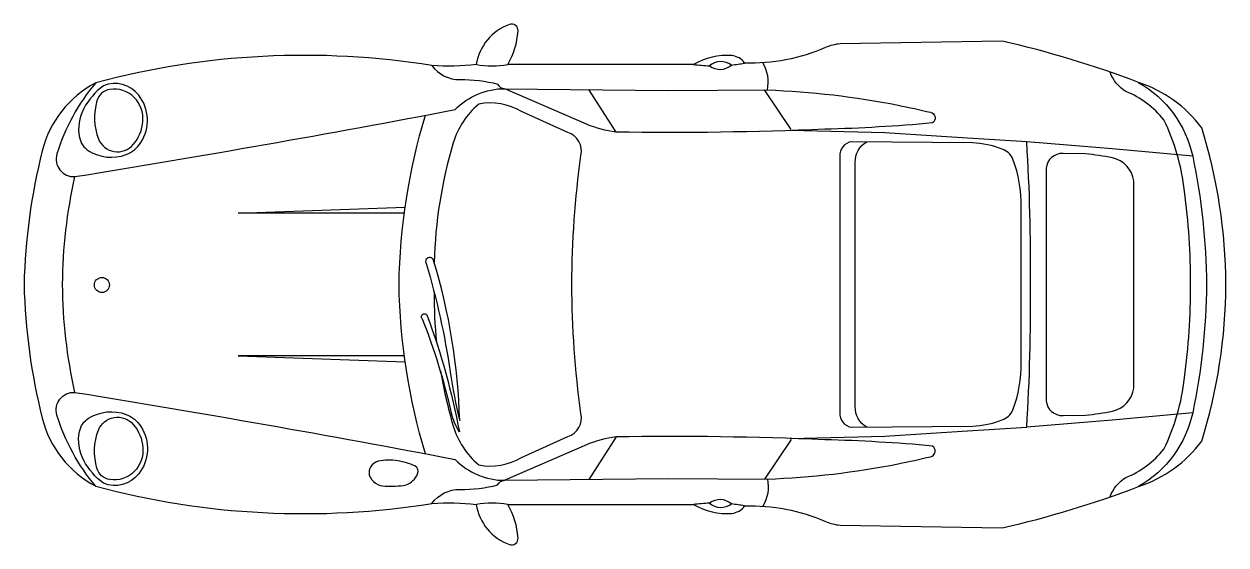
# Model space of a CAD drawing. Header units: metres. Extents: x 0 to 4.25, y -0.92 to 0.92.
import ezdxf

# ---------------------------------------------------------------- set-up
doc = ezdxf.new("R2010")
doc.units = ezdxf.units.M
doc.layers.add('Ceco.net 37', color=7, linetype='Continuous')

msp = doc.modelspace()

# ---------------------------------------------------------------- linework, layer by layer
at = {"layer": 'Ceco.net 37'}
for points in [[(4.245, 0, 0.073985), (4.1592, 0.5538, 0.153936), (3.9362, 0.7139, 0.035069), (3.4542, 0.86), (2.8826, 0.8504, 0.080758), (2.8308, 0.8371, -0.111291), (2.5449, 0.7822, 0.222022), (2.4996, 0.8088, 0.155977), (2.3649, 0.7774), (1.7087, 0.7774, 0.115278), (1.7449, 0.8957, 0.541385), (1.7141, 0.9189, 0.273922), (1.5974, 0.7774, -0.044974), (1.4405, 0.7735, 0.105774), (0.2532, 0.7128, 0.212201), (0.0644, 0.4721, 0.055723), (0, 0, 0.055723), (0.0644, -0.4721, 0.212201), (0.2532, -0.7128, 0.105774), (1.4405, -0.7735, -0.044974), (1.5974, -0.7774, 0.273922), (1.7141, -0.9189, 0.541385), (1.7449, -0.8957, 0.115278), (1.7087, -0.7774), (2.3649, -0.7774, 0.155977), (2.4996, -0.8088, 0.222022), (2.5449, -0.7822, -0.111291), (2.8308, -0.8371, 0.080758), (2.8826, -0.8504), (3.4542, -0.86, 0.035069), (3.9362, -0.7139, 0.153936), (4.1592, -0.5538, 0.073985)], [(0.4128, 0.5012, 0.318262), (0.4049, 0.6693, 0.336631), (0.2804, 0.7022, 0.107863), (0.2109, 0.6214, 0.176217), (0.1959, 0.5191, 0.204198), (0.2281, 0.4726, 0.234058), (0.3605, 0.459, 0.162353)], [(0.3856, 0.4941, 0.163341), (0.4199, 0.577, 0.213722), (0.3891, 0.6607, 0.243766), (0.3025, 0.6893, 0.291481), (0.2575, 0.6493, 0.158425), (0.2625, 0.5141, 0.556548)], [(2.8808, 0), (2.8808, -0.4522, 0.388823), (2.9235, -0.5046), (3.3494, -0.5005, 0.078172), (3.4545, -0.4787, 0.196108), (3.4927, -0.4432, 0.096829), (3.5213, -0.2741), (3.5213, 0), (3.5213, 0.2741, 0.096829), (3.4927, 0.4432, 0.196108), (3.4545, 0.4787, 0.078172), (3.3494, 0.5005), (2.9235, 0.5046, 0.388823), (2.8808, 0.4522)], [(3.6103, 0), (3.6103, -0.4109, 0.407574), (3.6696, -0.4628), (3.7487, -0.4614, 0.03281), (3.8441, -0.4471, 0.311096), (3.9199, -0.3662), (3.9199, 0), (3.9199, 0.3662, 0.311096), (3.8441, 0.4471, 0.03281), (3.7487, 0.4614), (3.6696, 0.4628, 0.407574), (3.6103, 0.4109)], [(1.5387, -0.4808, 0.066931), (1.4463, 0.0853, 1.115799), (1.4201, 0.074, -0.036962), (1.505, -0.3087, 0.02456)], [(1.4239, -0.1105, -0.043566), (1.5374, -0.5207, -0.084927), (1.51, -0.4546, 0.037508), (1.4077, -0.1229, -1.353737)], [(0.4128, -0.5012, -0.318262), (0.4049, -0.6693, -0.336631), (0.2804, -0.7022, -0.107863), (0.2109, -0.6214, -0.176217), (0.1959, -0.5191, -0.204198), (0.2281, -0.4726, -0.234058), (0.3605, -0.459, -0.162353)], [(0.3856, -0.4941, -0.163341), (0.4199, -0.577, -0.213722), (0.3891, -0.6607, -0.243766), (0.3025, -0.6893, -0.291481), (0.2575, -0.6493, -0.158425), (0.2625, -0.5141, -0.556548)], [(1.3902, -0.6691, 0.383263), (1.3804, -0.6408, 0.054412), (1.32, -0.6233, 0.109062), (1.2508, -0.6247, 0.400423), (1.2193, -0.6736, 0.320332), (1.2756, -0.7123, 0.05979), (1.3491, -0.7083, 0.197788)]]:
    msp.add_lwpolyline(points, format="xyb", close=True, dxfattribs=at)
for points in [[(1.4405, 0.7735, 0.242846), (1.5401, 0.724, -0.066443), (1.6727, 0.7081, 0.284222), (1.6982, 0.6919, 0.284222)], [(2.6252, 0.6877, 0.192613), (2.6092, 0.7832, 0.192613)], [(3.8358, -0.7505, -0.178742), (3.8918, -0.6818, 0.128631), (4.0252, -0.582, 0.089194), (4.0982, -0.33, 0.036776), (4.1195, 0, 0.036776), (4.0982, 0.33, 0.089194), (4.0252, 0.582, 0.128631), (3.8918, 0.6818, -0.178742), (3.8358, 0.7505)], [(0.2532, 0.7128, 0.101535), (0.1162, 0.4612, 0.52292), (0.1794, 0.381, 0.007101), (1.5226, 0.6179, -0.204495), (1.6982, 0.6919), (2.2755, 0.685), (2.6252, 0.6877, -0.038718), (3.0873, 0.6335, -0.010841), (3.2017, 0.6084, -0.648), (3.2087, 0.5707, -0.015753), (2.8279, 0.5484, -0.014486), (2.0911, 0.5386, -0.071916), (1.9867, 0.5662), (1.6982, 0.6919)], [(3.9362, 0.7139, -0.211518), (4.1277, 0.4533, -0.047818), (4.1763, 0, -0.047818), (4.1277, -0.4533, -0.211518), (3.9362, -0.7139, -0.211518)], [(1.4707, -0.3053, 0.031083), (1.5161, -0.5003, 0.14503), (1.6057, -0.6371, 0.190771), (1.7571, -0.6108), (1.9204, -0.5371, 0.400838), (1.9664, -0.4555, -0.031829), (1.9345, 0, -0.031829), (1.9664, 0.4555, 0.400838), (1.9204, 0.5371), (1.7571, 0.6108, 0.190771), (1.6057, 0.6371, 0.14503), (1.5161, 0.5003, 0.06672), (1.4487, 0.0774)], [(1.4179, -0.598, -0.070312), (1.3246, 0, -0.070312), (1.4179, 0.598)], [(2.706, -0.5442), (3.0398, -0.5362), (3.3128, -0.5185), (3.5416, -0.5036, 0.016855), (3.5549, 0, 0.016855), (3.5416, 0.5036), (3.3128, 0.5185), (3.0398, 0.5362), (2.706, 0.5442)], [(2.9769, -0.5041, -0.278411), (2.9359, -0.4315), (2.9359, 0), (2.9359, 0.4315, -0.278411), (2.9769, 0.5041)], [(0.1794, -0.381, -0.051873), (0.1361, 0, -0.051873), (0.1794, 0.381)], [(1.4483, -0.0267, 0.027717), (1.457, -0.205, 0.14503)], [(0.2532, -0.7128, -0.101535), (0.1162, -0.4612, -0.52292), (0.1794, -0.381, -0.007101), (1.5226, -0.6179, 0.204495), (1.6982, -0.6919), (2.2755, -0.685), (2.6252, -0.6877, 0.038718), (3.0873, -0.6335, 0.010841), (3.2017, -0.6084, 0.648), (3.2087, -0.5707, 0.015753), (2.8279, -0.5484, 0.014486), (2.0911, -0.5386, 0.071916), (1.9867, -0.5662), (1.6982, -0.6919)], [(1.4405, -0.7735, -0.242846), (1.5401, -0.724, 0.066443), (1.6727, -0.7081, -0.284222), (1.6982, -0.6919, -0.284222)], [(2.6252, -0.6877, -0.192613), (2.6092, -0.7832, -0.192613)]]:
    msp.add_lwpolyline(points, format="xyb", dxfattribs=at)
for points in [[(2.0911, 0.5386), (1.9944, 0.6884)], [(2.7095, 0.548), (2.6153, 0.6876)], [(4.1277, 0.4533), (3.8432, 0.479), (3.5416, 0.5036)], [(1.3431, 0.2526), (0.7567, 0.2526), (1.3459, 0.2734)], [(1.3431, -0.2526), (0.7567, -0.2526), (1.3459, -0.2734)], [(4.1277, -0.4533), (3.8432, -0.479), (3.5416, -0.5036)], [(2.0911, -0.5386), (1.9944, -0.6884)], [(2.7095, -0.548), (2.6153, -0.6876)]]:
    msp.add_lwpolyline(points, dxfattribs=at)
msp.add_circle((0.275, -0.0017), 0.0266, dxfattribs=at)
for centre, radius, start, end in [((1.6531, 1.0719), 0.2997, 259.298, 280.702), ((2.4402, 1.3367), 0.5643, 262.3343, 268.0614), ((2.4612, 0.7257), 0.0619, 53.34, 130.5245), ((2.4581, 0.82), 0.06, 231.9068, 311.9577), ((2.4402, 1.3367), 0.5643, 275.8996, 280.6987), ((2.4581, -0.82), 0.06, 48.0423, 128.0932), ((1.6531, -1.0719), 0.2997, 79.298, 100.702), ((2.4402, -1.3367), 0.5643, 91.9386, 97.6657), ((2.4612, -0.7257), 0.0619, 229.4755, 306.66), ((2.4402, -1.3367), 0.5643, 79.3013, 84.1004)]:
    msp.add_arc(centre, radius, start, end, dxfattribs=at)

doc.saveas('drawing.dxf')
